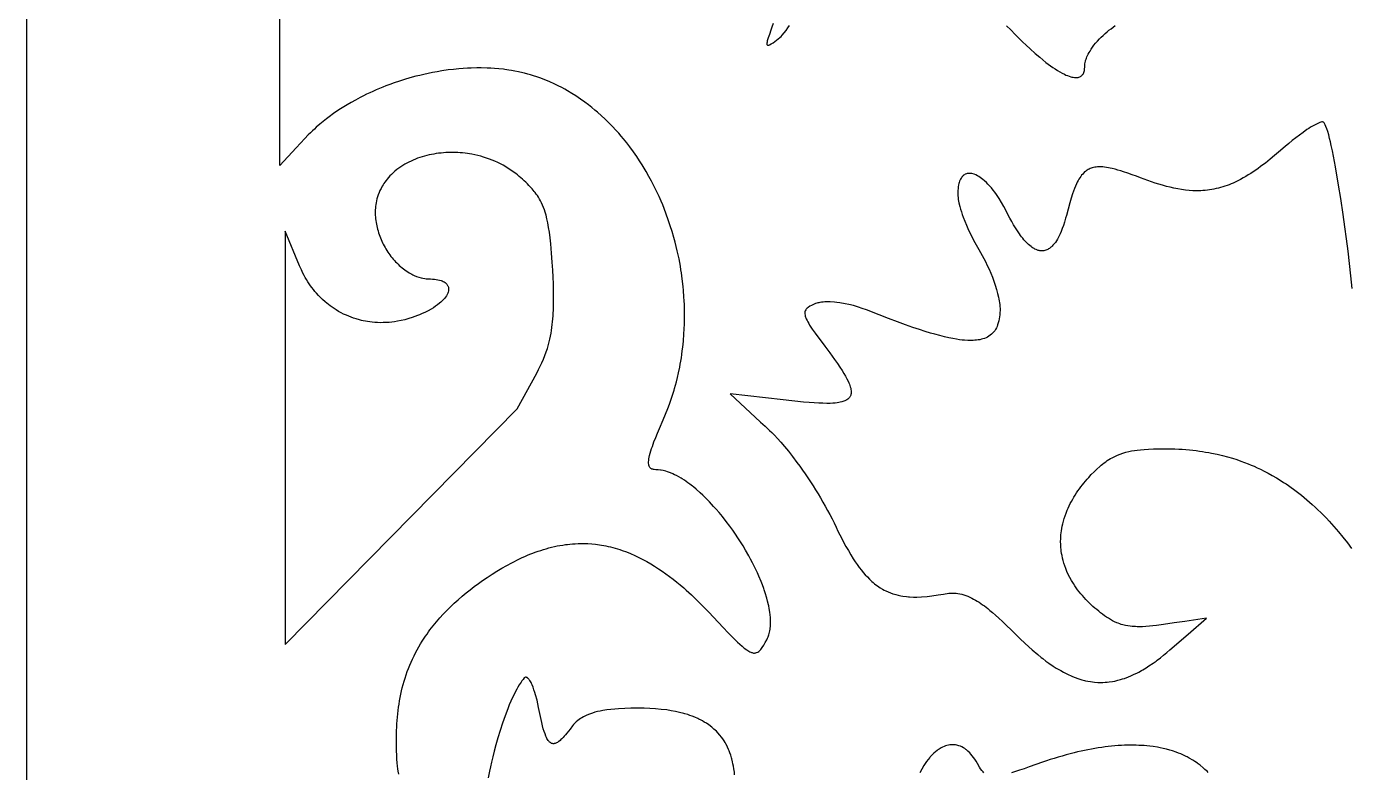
# Model space of a CAD drawing. Extents: x -500 to 500, y -1000 to 1000.
# Drawn here: x -500 to -238.2, y 553.2 to 700.5 of the extents above; entities that cross this region are included whole.
import ezdxf

# ---------------------------------------------------------------- set-up
doc = ezdxf.new("R2010")
doc.units = 0
doc.layers.add('APS_GEOMETR_', color=18, linetype='CONTINUOUS')

msp = doc.modelspace()

# ---------------------------------------------------------------- linework, layer by layer
at = {"layer": 'APS_GEOMETR_'}
for points in [[(-500, -1000), (500, -1000), (500, 1000), (-500, 1000)], [(-448.88, 660.05), (-448.88, 578.43), (-403.06, 624.98), (-399.16, 632.05), (-398.81, 632.72), (-398.47, 633.4), (-398.15, 634.09), (-397.84, 634.79), (-397.56, 635.5), (-397.3, 636.21), (-397.06, 636.93), (-396.85, 637.66), (-396.71, 638.22), (-396.58, 638.77), (-396.46, 639.34), (-396.35, 639.9), (-396.26, 640.47), (-396.18, 641.03), (-396.11, 641.61), (-396.05, 642.18), (-395.99, 642.75), (-395.95, 643.33), (-395.91, 643.9), (-395.89, 644.48), (-395.85, 645.63), (-395.84, 646.77), (-395.85, 647.59), (-395.86, 648.56), (-395.89, 649.69), (-395.94, 650.96), (-396.01, 652.39), (-396.11, 653.96), (-396.24, 655.69), (-396.4, 657.56), (-396.52, 658.75), (-396.66, 659.84), (-396.82, 660.82), (-396.98, 661.71), (-397.15, 662.51), (-397.32, 663.2), (-397.49, 663.79), (-397.65, 664.28), (-397.83, 664.76), (-398.02, 665.21), (-398.22, 665.63), (-398.42, 666.03), (-398.62, 666.4), (-398.83, 666.75), (-399.05, 667.08), (-399.26, 667.38), (-399.46, 667.67), (-399.67, 667.93), (-400.06, 668.4), (-400.41, 668.78), (-400.71, 669.1), (-401.02, 669.41), (-401.34, 669.72), (-401.66, 670.02), (-401.98, 670.32), (-402.32, 670.61), (-402.65, 670.89), (-402.99, 671.17), (-403.34, 671.44), (-403.81, 671.8), (-404.3, 672.14), (-404.8, 672.46), (-405.31, 672.77), (-405.83, 673.07), (-406.35, 673.35), (-406.89, 673.61), (-407.44, 673.86), (-407.99, 674.09), (-408.54, 674.31), (-409.11, 674.51), (-409.68, 674.69), (-410.25, 674.86), (-410.82, 675.01), (-411.4, 675.15), (-411.98, 675.26), (-412.44, 675.34), (-412.89, 675.41), (-413.35, 675.47), (-413.82, 675.52), (-414.29, 675.56), (-414.76, 675.59), (-415.23, 675.61), (-415.71, 675.62), (-416.18, 675.61), (-416.66, 675.6), (-417.13, 675.58), (-417.61, 675.54), (-418.09, 675.5), (-418.56, 675.44), (-419.03, 675.38), (-419.51, 675.3), (-419.97, 675.21), (-420.44, 675.11), (-420.9, 675), (-421.36, 674.88), (-421.82, 674.75), (-422.27, 674.6), (-422.71, 674.45), (-423.15, 674.28), (-423.58, 674.1), (-424.01, 673.91), (-424.43, 673.71), (-424.84, 673.49), (-425.24, 673.27), (-425.63, 673.03), (-426.02, 672.78), (-426.4, 672.52), (-426.81, 672.21), (-427.19, 671.9), (-427.55, 671.58), (-427.88, 671.27), (-428.18, 670.96), (-428.46, 670.66), (-428.72, 670.36), (-428.95, 670.06), (-429.17, 669.77), (-429.36, 669.5), (-429.53, 669.23), (-429.69, 668.98), (-429.95, 668.51), (-430.15, 668.11), (-430.34, 667.68), (-430.5, 667.25), (-430.64, 666.83), (-430.76, 666.43), (-430.85, 666.04), (-430.93, 665.66), (-430.99, 665.3), (-431.04, 664.95), (-431.07, 664.62), (-431.08, 664.3), (-431.09, 663.73), (-431.08, 663.23), (-431.05, 662.82), (-431.02, 662.48), (-430.98, 662.14), (-430.93, 661.79), (-430.87, 661.45), (-430.8, 661.11), (-430.72, 660.77), (-430.63, 660.43), (-430.54, 660.1), (-430.44, 659.76), (-430.33, 659.43), (-430.21, 659.09), (-430.08, 658.77), (-429.94, 658.44), (-429.8, 658.11), (-429.65, 657.79), (-429.49, 657.48), (-429.33, 657.16), (-429.15, 656.85), (-428.97, 656.55), (-428.79, 656.25), (-428.59, 655.95), (-428.4, 655.66), (-428.19, 655.37), (-427.98, 655.09), (-427.76, 654.82), (-427.54, 654.55), (-427.31, 654.28), (-427.07, 654.03), (-426.83, 653.78), (-426.58, 653.54), (-426.33, 653.3), (-426.08, 653.07), (-425.79, 652.83), (-425.51, 652.61), (-425.22, 652.4), (-424.95, 652.21), (-424.68, 652.03), (-424.41, 651.86), (-424.14, 651.71), (-423.88, 651.57), (-423.63, 651.45), (-423.38, 651.33), (-422.91, 651.14), (-422.46, 650.98), (-422.04, 650.86), (-421.66, 650.77), (-421.31, 650.71), (-421, 650.67), (-420.74, 650.64), (-420.34, 650.63), (-420.15, 650.63), (-419.78, 650.62), (-419.41, 650.6), (-419.07, 650.55), (-418.73, 650.48), (-418.39, 650.41), (-418.06, 650.32), (-417.85, 650.23), (-417.65, 650.14), (-417.45, 650.03), (-417.26, 649.91), (-417.15, 649.81), (-417.05, 649.71), (-416.95, 649.61), (-416.86, 649.5), (-416.78, 649.36), (-416.73, 649.26), (-416.68, 649.15), (-416.64, 649.03), (-416.61, 648.89), (-416.59, 648.73), (-416.58, 648.56), (-416.59, 648.43), (-416.62, 648.26), (-416.67, 648.05), (-416.75, 647.8), (-416.88, 647.55), (-417.03, 647.3), (-417.19, 647.06), (-417.35, 646.82), (-417.59, 646.56), (-417.84, 646.3), (-418.1, 646.06), (-418.36, 645.82), (-418.76, 645.52), (-419.18, 645.23), (-419.59, 644.96), (-420.02, 644.69), (-420.65, 644.35), (-421.28, 644.02), (-421.48, 643.92), (-421.97, 643.71), (-422.32, 643.56), (-422.75, 643.39), (-423.25, 643.2), (-423.82, 642.99), (-424.47, 642.79), (-424.87, 642.67), (-425.25, 642.57), (-425.99, 642.4), (-426.66, 642.27), (-427.28, 642.18), (-427.83, 642.11), (-428.32, 642.06), (-429.1, 642.01), (-429.53, 642), (-430.1, 641.99), (-430.65, 642.01), (-431.17, 642.04), (-431.67, 642.08), (-432.15, 642.14), (-432.61, 642.21), (-433.04, 642.28), (-433.45, 642.36), (-433.83, 642.45), (-434.19, 642.54), (-434.85, 642.73), (-435.4, 642.91), (-435.87, 643.08), (-436.32, 643.26), (-436.78, 643.45), (-437.33, 643.7), (-437.84, 643.96), (-438.33, 644.23), (-438.79, 644.5), (-439.22, 644.77), (-439.63, 645.04), (-440, 645.31), (-440.35, 645.58), (-440.68, 645.84), (-440.98, 646.1), (-441.52, 646.58), (-441.96, 647.02), (-442.32, 647.39), (-442.69, 647.8), (-443, 648.16), (-443.3, 648.53), (-443.59, 648.91), (-443.88, 649.3), (-444.15, 649.69), (-444.41, 650.09), (-444.67, 650.5), (-444.91, 650.91), (-445.12, 651.28), (-445.38, 651.79), (-445.69, 652.43), (-446.04, 653.22)]]:
    msp.add_lwpolyline(points, close=True, dxfattribs=at)
for points in [[(-426.44, 552.87), (-426.54, 553.44), (-426.61, 553.89), (-426.68, 554.44), (-426.74, 555.06), (-426.79, 555.78), (-426.84, 556.58), (-426.87, 557.47), (-426.9, 558.44), (-426.91, 559.49), (-426.9, 560.15), (-426.89, 560.81), (-426.87, 561.46), (-426.85, 562.12), (-426.81, 562.78), (-426.77, 563.43), (-426.71, 564.09), (-426.65, 564.74), (-426.57, 565.39), (-426.49, 566.05), (-426.39, 566.69), (-426.29, 567.34), (-426.17, 567.99), (-426.04, 568.63), (-425.9, 569.27), (-425.74, 569.91), (-425.57, 570.55), (-425.38, 571.19), (-425.18, 571.83), (-424.97, 572.47), (-424.75, 573.1), (-424.51, 573.73), (-424.26, 574.35), (-423.99, 574.97), (-423.71, 575.58), (-423.42, 576.19), (-423.12, 576.79), (-422.81, 577.38), (-422.48, 577.97), (-422.14, 578.55), (-421.8, 579.12), (-421.43, 579.68), (-421.15, 580.1), (-420.86, 580.52), (-420.57, 580.93), (-420.27, 581.34), (-419.65, 582.15), (-419, 582.93), (-418.33, 583.7), (-417.64, 584.45), (-416.93, 585.19), (-416.21, 585.91), (-415.46, 586.61), (-414.7, 587.3), (-413.93, 587.97), (-413.14, 588.62), (-412.34, 589.25), (-411.53, 589.87), (-410.71, 590.48), (-409.88, 591.07), (-408.95, 591.7), (-408.01, 592.32), (-407.06, 592.92), (-406.09, 593.5), (-405.1, 594.07), (-404.1, 594.6), (-403.6, 594.86), (-403.09, 595.12), (-402.58, 595.36), (-402.07, 595.6), (-401.55, 595.83), (-401.03, 596.06), (-400.51, 596.27), (-399.98, 596.48), (-399.46, 596.67), (-398.92, 596.86), (-398.39, 597.04), (-397.86, 597.21), (-397.32, 597.37), (-396.78, 597.52), (-396.24, 597.65), (-395.69, 597.78), (-395.14, 597.9), (-394.6, 598), (-394.05, 598.09), (-393.49, 598.17), (-393.09, 598.22), (-392.64, 598.27), (-392.14, 598.32), (-391.6, 598.36), (-391.02, 598.38), (-390.41, 598.4), (-389.75, 598.39), (-389.05, 598.37), (-388.32, 598.32), (-387.56, 598.24), (-386.76, 598.13), (-386.35, 598.07), (-385.93, 597.99), (-385.5, 597.91), (-385.06, 597.81), (-384.62, 597.71), (-384.17, 597.6), (-383.71, 597.47), (-383.24, 597.33), (-382.77, 597.19), (-382.29, 597.03), (-381.46, 596.72), (-380.63, 596.39), (-379.81, 596.03), (-379.01, 595.65), (-378.21, 595.25), (-377.42, 594.82), (-376.65, 594.38), (-375.88, 593.91), (-375.12, 593.42), (-374.38, 592.92), (-373.64, 592.4), (-372.92, 591.87), (-372.21, 591.33), (-371.51, 590.77), (-370.82, 590.2), (-370.14, 589.62), (-369.62, 589.17), (-369.11, 588.71), (-368.61, 588.24), (-368.11, 587.77), (-367.12, 586.81), (-366.15, 585.83), (-365.2, 584.84), (-364.25, 583.84), (-362.37, 581.83), (-361.36, 580.78), (-360.34, 579.74), (-359.48, 578.92), (-358.61, 578.12), (-358.16, 577.75), (-357.69, 577.4), (-357.49, 577.27), (-357.29, 577.15), (-357.08, 577.03), (-356.86, 576.93), (-356.73, 576.88), (-356.6, 576.84), (-356.46, 576.8), (-356.33, 576.77), (-356.17, 576.77), (-356.02, 576.78), (-355.87, 576.8), (-355.72, 576.84), (-355.51, 576.94), (-355.3, 577.06), (-355.1, 577.25), (-354.91, 577.45), (-354.6, 577.88), (-354.31, 578.32), (-354.01, 578.85), (-353.71, 579.38), (-353.57, 579.68), (-353.44, 579.99), (-353.32, 580.33), (-353.23, 580.64), (-353.12, 581.13), (-353.06, 581.45), (-353.05, 581.58), (-353.01, 582.07), (-352.98, 582.5), (-352.97, 583.18), (-352.98, 583.61), (-353, 583.79), (-353.05, 584.34), (-353.11, 584.83), (-353.23, 585.59), (-353.32, 586.07), (-353.37, 586.27), (-353.55, 587), (-353.72, 587.63), (-354.01, 588.62), (-354.21, 589.24), (-354.3, 589.5), (-354.59, 590.26), (-354.85, 590.92), (-355.27, 591.95), (-355.56, 592.6), (-355.68, 592.87), (-356.12, 593.77), (-356.54, 594.59), (-356.93, 595.33), (-357.29, 595.99), (-357.92, 597.1), (-358.41, 597.92), (-359.03, 598.91), (-359.43, 599.53), (-359.9, 600.23), (-360.43, 601), (-361.04, 601.83), (-361.72, 602.74), (-362.48, 603.71), (-363.13, 604.49), (-363.71, 605.16), (-364.22, 605.73), (-365.04, 606.62), (-365.58, 607.17), (-365.8, 607.4), (-366.37, 607.93), (-366.87, 608.4), (-367.67, 609.11), (-368.19, 609.55), (-368.42, 609.72), (-368.9, 610.09), (-369.32, 610.4), (-370.01, 610.88), (-370.45, 611.16), (-370.64, 611.28), (-371.13, 611.56), (-371.57, 611.79), (-371.95, 611.98), (-372.27, 612.13), (-372.72, 612.33), (-372.92, 612.41), (-373.31, 612.54), (-373.66, 612.65), (-373.96, 612.74), (-374.22, 612.8), (-374.57, 612.87), (-374.72, 612.89), (-375.18, 612.94), (-375.64, 612.96), (-375.95, 612.98), (-376.1, 613), (-376.25, 613.04), (-376.41, 613.09), (-376.51, 613.14), (-376.61, 613.21), (-376.71, 613.29), (-376.81, 613.4), (-376.9, 613.52), (-376.97, 613.67), (-377.01, 613.83), (-377.05, 614.01), (-377.06, 614.24), (-377.07, 614.49), (-377.05, 614.77), (-377.01, 615.08), (-376.95, 615.41), (-376.87, 615.77), (-376.75, 616.23), (-376.62, 616.68), (-376.48, 617.13), (-376.33, 617.57), (-376.01, 618.46), (-375.66, 619.34), (-375.3, 620.21), (-374.93, 621.08), (-374.18, 622.82), (-373.72, 623.92), (-373.28, 625.02), (-372.95, 625.9), (-372.68, 626.67), (-372.28, 627.88), (-372.04, 628.66), (-371.95, 628.99), (-371.59, 630.32), (-371.37, 631.16), (-371.15, 632.12), (-370.93, 633.2), (-370.82, 633.79), (-370.71, 634.4), (-370.6, 635.04), (-370.5, 635.72), (-370.41, 636.42), (-370.32, 637.16), (-370.19, 638.34), (-370.08, 639.79), (-370.03, 640.7), (-369.99, 641.74), (-369.96, 642.9), (-369.96, 643.52), (-369.96, 644.18), (-369.98, 644.86), (-370, 645.58), (-370.03, 646.33), (-370.08, 647.1), (-370.18, 648.35), (-370.25, 649.16), (-370.36, 650.11), (-370.5, 651.22), (-370.58, 651.82), (-370.68, 652.46), (-370.79, 653.14), (-370.92, 653.85), (-371.06, 654.59), (-371.23, 655.37), (-371.41, 656.19), (-371.61, 657.04), (-371.83, 657.92), (-372.08, 658.83), (-372.42, 659.99), (-372.79, 661.15), (-373.18, 662.3), (-373.58, 663.44), (-374.01, 664.55), (-374.29, 665.24), (-374.62, 666.01), (-375, 666.88), (-375.44, 667.83), (-375.94, 668.86), (-376.51, 669.96), (-377, 670.86), (-377.57, 671.86), (-377.94, 672.48), (-378.37, 673.18), (-378.87, 673.96), (-379.43, 674.8), (-380.07, 675.72), (-380.78, 676.69), (-381.39, 677.48), (-382.05, 678.31), (-382.48, 678.82), (-382.97, 679.4), (-383.54, 680.03), (-384.18, 680.72), (-384.9, 681.45), (-385.7, 682.23), (-386.37, 682.85), (-387.17, 683.56), (-387.68, 683.99), (-388.26, 684.47), (-388.93, 684.99), (-389.68, 685.56), (-390.51, 686.15), (-390.96, 686.46), (-391.44, 686.77), (-392.21, 687.26), (-393.07, 687.77), (-393.61, 688.08), (-394.23, 688.42), (-394.93, 688.78), (-395.72, 689.16), (-396.59, 689.55), (-397.06, 689.75), (-397.55, 689.95), (-398.35, 690.26), (-399.13, 690.53), (-399.82, 690.76), (-400.42, 690.94), (-400.91, 691.08), (-401.61, 691.27), (-401.9, 691.34), (-402.76, 691.52), (-403.51, 691.67), (-404.16, 691.79), (-404.7, 691.88), (-405.45, 691.99), (-405.77, 692.03), (-406.68, 692.12), (-407.52, 692.19), (-408.28, 692.24), (-408.98, 692.27), (-410.15, 692.3), (-411.02, 692.3), (-412.16, 692.26), (-412.88, 692.23), (-413.7, 692.19), (-414.6, 692.12), (-415.61, 692.02), (-416.71, 691.89), (-417.9, 691.72), (-418.87, 691.55), (-419.79, 691.38), (-420.66, 691.2), (-421.5, 691.02), (-422.3, 690.83), (-423.06, 690.64), (-423.79, 690.45), (-424.47, 690.26), (-425.12, 690.07), (-426.31, 689.7), (-427.34, 689.35), (-428.23, 689.03), (-428.98, 688.75), (-429.62, 688.49), (-430.26, 688.22), (-430.9, 687.95), (-431.54, 687.67), (-432.17, 687.38), (-432.8, 687.09), (-433.42, 686.78), (-434.04, 686.47), (-434.98, 685.96), (-435.84, 685.48), (-436.62, 685.02), (-437.32, 684.6), (-437.93, 684.21), (-438.47, 683.86), (-439.31, 683.28), (-440.2, 682.64), (-440.74, 682.23), (-441.35, 681.75), (-442.02, 681.2), (-442.74, 680.57), (-443.12, 680.22), (-443.51, 679.86), (-443.91, 679.47), (-444.33, 679.06), (-444.98, 678.38), (-446.71, 676.52), (-449.92, 673.04), (-449.92, 753.49)], [(-352.48, 701.1), (-352.7, 700.37), (-352.9, 699.76), (-353.21, 698.9), (-353.42, 698.26), (-353.62, 697.62), (-353.66, 697.4), (-353.7, 697.17), (-353.68, 696.94), (-353.66, 696.89), (-353.63, 696.85), (-353.59, 696.81), (-353.54, 696.78), (-353.47, 696.77), (-353.33, 696.8), (-353.2, 696.84), (-352.84, 697.05), (-352.49, 697.27), (-351.82, 697.77), (-351.17, 698.29), (-350.91, 698.53), (-350.65, 698.79), (-350.27, 699.22), (-349.91, 699.68), (-349.55, 700.19), (-349.2, 700.7)], [(-306.32, 700.59), (-305.51, 699.8), (-304.64, 698.93), (-303.92, 698.2), (-303.18, 697.48), (-302.44, 696.76), (-301.69, 696.06), (-300.66, 695.15), (-299.79, 694.41), (-298.56, 693.4), (-298.11, 693.06), (-297.65, 692.73), (-297.2, 692.4), (-296.73, 692.09), (-296.28, 691.81), (-295.83, 691.54), (-295.37, 691.29), (-294.91, 691.04), (-294.6, 690.9), (-294.3, 690.78), (-293.99, 690.66), (-293.67, 690.56), (-293.43, 690.5), (-293.18, 690.45), (-292.93, 690.41), (-292.68, 690.39), (-292.51, 690.39), (-292.35, 690.4), (-292.19, 690.43), (-292.03, 690.46), (-291.89, 690.52), (-291.76, 690.58), (-291.63, 690.66), (-291.51, 690.74), (-291.41, 690.85), (-291.31, 690.97), (-291.22, 691.09), (-291.14, 691.22), (-291.07, 691.4), (-291.01, 691.59), (-290.96, 691.78), (-290.92, 691.97), (-290.88, 692.59), (-290.86, 692.85), (-290.84, 693.12), (-290.8, 693.38), (-290.75, 693.64), (-290.71, 693.78), (-290.62, 694.06), (-290.55, 694.25), (-290.46, 694.48), (-290.34, 694.73), (-290.21, 695.01), (-290.04, 695.32), (-289.85, 695.64), (-289.63, 695.99), (-289.37, 696.37), (-289.08, 696.76), (-288.75, 697.16), (-288.38, 697.58), (-287.97, 698.02), (-287.62, 698.38), (-287.25, 698.73), (-286.87, 699.07), (-286.49, 699.41), (-286.1, 699.73), (-285.7, 700.05), (-285.29, 700.36), (-284.88, 700.67)], [(-238.02, 648.76), (-238.29, 651.22), (-238.56, 653.67), (-238.86, 656.1), (-239.17, 658.53), (-239.5, 660.95), (-239.83, 663.38), (-240.31, 666.53), (-240.72, 669.15), (-241.34, 672.8), (-241.53, 673.85), (-241.74, 674.9), (-241.95, 675.95), (-242.17, 676.99), (-242.34, 677.68), (-242.51, 678.37), (-242.69, 679.06), (-242.88, 679.74), (-243.04, 680.24), (-243.22, 680.74), (-243.36, 681.04), (-243.51, 681.34), (-243.59, 681.45), (-243.67, 681.55), (-243.73, 681.59), (-243.8, 681.62), (-243.91, 681.63), (-244.03, 681.63), (-244.23, 681.58), (-244.43, 681.53), (-244.71, 681.41), (-244.98, 681.28), (-245.25, 681.15), (-245.52, 681.01), (-245.89, 680.79), (-246.26, 680.57), (-246.62, 680.34), (-246.98, 680.11), (-247.72, 679.58), (-248.45, 679.05), (-249.17, 678.5), (-249.89, 677.95), (-250.59, 677.37), (-251.28, 676.79), (-252.6, 675.65), (-253.37, 675), (-254.28, 674.25), (-255.2, 673.52), (-255.67, 673.16), (-256.14, 672.81), (-256.62, 672.47), (-257.1, 672.13), (-257.59, 671.8), (-258.08, 671.47), (-258.58, 671.16), (-259.08, 670.86), (-259.59, 670.57), (-260.1, 670.29), (-260.62, 670.02), (-261.15, 669.76), (-261.55, 669.57), (-261.96, 669.4), (-262.37, 669.24), (-262.78, 669.08), (-263.2, 668.93), (-263.63, 668.8), (-264.05, 668.67), (-264.48, 668.56), (-264.92, 668.46), (-265.35, 668.36), (-265.79, 668.28), (-266.23, 668.21), (-266.66, 668.15), (-267.1, 668.11), (-267.54, 668.07), (-267.98, 668.05), (-268.36, 668.04), (-268.74, 668.04), (-269.12, 668.04), (-269.5, 668.06), (-270.26, 668.11), (-271.01, 668.18), (-271.77, 668.28), (-272.52, 668.41), (-273.27, 668.56), (-274.02, 668.73), (-274.76, 668.91), (-275.5, 669.12), (-276.24, 669.34), (-276.97, 669.57), (-277.7, 669.81), (-278.43, 670.06), (-279.86, 670.59), (-280.69, 670.9), (-281.53, 671.21), (-282.37, 671.5), (-283.21, 671.79), (-283.78, 671.96), (-284.34, 672.13), (-284.91, 672.29), (-285.48, 672.44), (-285.85, 672.52), (-286.22, 672.59), (-286.59, 672.65), (-286.96, 672.71), (-287.32, 672.74), (-287.68, 672.76), (-288.04, 672.76), (-288.4, 672.76), (-288.66, 672.73), (-288.92, 672.69), (-289.18, 672.64), (-289.44, 672.58), (-289.64, 672.51), (-289.83, 672.42), (-290.03, 672.34), (-290.22, 672.24), (-290.41, 672.13), (-290.58, 672.01), (-290.76, 671.88), (-290.92, 671.75), (-291.1, 671.58), (-291.3, 671.35), (-291.5, 671.11), (-291.68, 670.87), (-291.86, 670.62), (-292.04, 670.34), (-292.2, 670.04), (-292.36, 669.74), (-292.51, 669.44), (-292.72, 668.95), (-292.92, 668.46), (-293.11, 667.96), (-293.29, 667.46), (-293.58, 666.55), (-293.85, 665.63), (-294.51, 663.19), (-294.67, 662.6), (-294.89, 661.86), (-295.11, 661.18), (-295.33, 660.58), (-295.54, 660.03), (-295.75, 659.55), (-295.94, 659.13), (-296.12, 658.78), (-296.29, 658.49), (-296.48, 658.17), (-296.7, 657.86), (-296.93, 657.56), (-297.18, 657.27), (-297.31, 657.13), (-297.45, 657), (-297.59, 656.88), (-297.73, 656.76), (-297.88, 656.66), (-298.04, 656.56), (-298.2, 656.47), (-298.37, 656.39), (-298.58, 656.31), (-298.79, 656.25), (-298.99, 656.21), (-299.19, 656.19), (-299.38, 656.18), (-299.56, 656.19), (-299.74, 656.21), (-299.91, 656.24), (-300.07, 656.28), (-300.22, 656.33), (-300.5, 656.43), (-300.73, 656.53), (-300.91, 656.63), (-301.08, 656.73), (-301.29, 656.86), (-301.51, 657.03), (-301.76, 657.23), (-302.03, 657.46), (-302.31, 657.73), (-302.61, 658.03), (-302.92, 658.38), (-303.15, 658.66), (-303.38, 658.94), (-303.59, 659.22), (-303.8, 659.51), (-304.21, 660.11), (-304.6, 660.72), (-304.96, 661.34), (-305.32, 661.97), (-305.66, 662.61), (-305.99, 663.25), (-306.42, 664.1), (-306.86, 664.92), (-307.32, 665.73), (-307.8, 666.52), (-308.31, 667.29), (-308.64, 667.74), (-308.98, 668.18), (-309.33, 668.61), (-309.69, 669.03), (-310.01, 669.36), (-310.33, 669.68), (-310.67, 669.99), (-311.01, 670.29), (-311.27, 670.49), (-311.54, 670.68), (-311.81, 670.85), (-312.09, 671.02), (-312.44, 671.18), (-312.74, 671.3), (-313.17, 671.43), (-313.44, 671.47), (-313.67, 671.48), (-313.98, 671.46), (-314.13, 671.43), (-314.26, 671.4), (-314.49, 671.31), (-314.67, 671.21), (-314.82, 671.11), (-314.94, 671.02), (-315.02, 670.94), (-315.09, 670.85), (-315.21, 670.69), (-315.33, 670.52), (-315.43, 670.35), (-315.53, 670.17), (-315.62, 669.93), (-315.7, 669.7), (-315.77, 669.46), (-315.83, 669.21), (-315.89, 668.85), (-315.93, 668.48), (-315.97, 668.11), (-315.99, 667.74), (-315.98, 667.39), (-315.96, 667.04), (-315.93, 666.7), (-315.89, 666.35), (-315.75, 665.65), (-315.58, 664.96), (-315.42, 664.42), (-315.25, 663.88), (-315.08, 663.35), (-314.89, 662.81), (-314.57, 662.01), (-314.27, 661.27), (-313.98, 660.61), (-313.71, 660.01), (-313.23, 659.01), (-312.86, 658.28), (-312.34, 657.35), (-311.81, 656.43), (-311.47, 655.85), (-311.14, 655.27), (-310.82, 654.67), (-310.52, 654.08), (-310.15, 653.31), (-309.8, 652.54), (-309.46, 651.76), (-309.14, 650.98), (-308.85, 650.18), (-308.57, 649.38), (-308.32, 648.57), (-308.1, 647.75), (-307.92, 647.03), (-307.84, 646.66), (-307.78, 646.3), (-307.72, 645.93), (-307.67, 645.56), (-307.64, 645.19), (-307.63, 644.81), (-307.63, 644.4), (-307.65, 643.99), (-307.68, 643.57), (-307.73, 643.16), (-307.79, 642.75), (-307.87, 642.34), (-307.98, 641.94), (-308.1, 641.55), (-308.21, 641.25), (-308.35, 640.96), (-308.51, 640.68), (-308.68, 640.41), (-308.88, 640.16), (-309.09, 639.92), (-309.32, 639.7), (-309.56, 639.5), (-309.83, 639.32), (-310.1, 639.16), (-310.39, 639.02), (-310.69, 638.9), (-311, 638.79), (-311.32, 638.71), (-311.64, 638.63), (-311.97, 638.58), (-312.3, 638.54), (-312.63, 638.51), (-312.97, 638.49), (-313.3, 638.48), (-313.64, 638.48), (-313.97, 638.49), (-314.62, 638.53), (-315.08, 638.57), (-315.62, 638.64), (-316.24, 638.74), (-316.94, 638.86), (-317.73, 639.02), (-318.59, 639.21), (-319.53, 639.44), (-320.54, 639.71), (-321.39, 639.95), (-322.39, 640.26), (-323.55, 640.63), (-324.85, 641.06), (-326.3, 641.57), (-327.9, 642.15), (-329.65, 642.8), (-331.54, 643.54), (-334, 644.51), (-334.86, 644.82), (-335.59, 645.07), (-336.61, 645.37), (-337.5, 645.58), (-338.24, 645.73), (-339.28, 645.91), (-339.86, 645.98), (-340.37, 646.03), (-341.17, 646.08), (-341.67, 646.1), (-341.88, 646.1), (-342.22, 646.09), (-342.55, 646.06), (-342.88, 646.03), (-343.21, 645.99), (-343.43, 645.94), (-343.65, 645.89), (-343.86, 645.82), (-344.08, 645.76), (-344.47, 645.59), (-344.86, 645.42), (-345.22, 645.23), (-345.57, 645.01), (-345.76, 644.86), (-345.92, 644.68), (-346.03, 644.52), (-346.11, 644.34), (-346.17, 644.15), (-346.2, 643.95), (-346.19, 643.71), (-346.16, 643.47), (-346.11, 643.29), (-346.06, 643.11), (-346, 642.94), (-345.93, 642.77), (-345.77, 642.45), (-345.6, 642.14), (-345.43, 641.83), (-345.25, 641.52), (-344.72, 640.71), (-344.16, 639.92), (-342.27, 637.38), (-341.29, 636.06), (-340.31, 634.73), (-339.77, 633.96), (-339.28, 633.24), (-338.85, 632.58), (-338.47, 631.97), (-338.15, 631.42), (-337.88, 630.92), (-337.67, 630.48), (-337.5, 630.11), (-337.4, 629.86), (-337.3, 629.6), (-337.22, 629.34), (-337.14, 629.07), (-337.09, 628.8), (-337.06, 628.53), (-337.05, 628.26), (-337.06, 628.13), (-337.07, 627.99), (-337.1, 627.84), (-337.14, 627.7), (-337.19, 627.57), (-337.24, 627.45), (-337.31, 627.34), (-337.38, 627.23), (-337.46, 627.14), (-337.54, 627.05), (-337.71, 626.9), (-337.87, 626.78), (-338.14, 626.62), (-338.29, 626.56), (-338.47, 626.49), (-338.67, 626.42), (-338.91, 626.35), (-339.19, 626.29), (-339.49, 626.23), (-339.82, 626.18), (-340.19, 626.13), (-340.66, 626.1), (-341.22, 626.07), (-341.88, 626.07), (-342.62, 626.08), (-343.45, 626.11), (-344.37, 626.15), (-345.37, 626.22), (-346.46, 626.32), (-350.45, 626.75), (-360.98, 627.94), (-354.93, 622.37), (-354.04, 621.55), (-353.16, 620.73), (-352.71, 620.29), (-352.19, 619.76), (-351.6, 619.12), (-350.95, 618.39), (-350.23, 617.56), (-349.46, 616.62), (-348.64, 615.57), (-347.77, 614.42), (-347.21, 613.66), (-346.67, 612.9), (-346.13, 612.13), (-345.6, 611.36), (-345.08, 610.58), (-344.57, 609.79), (-344.07, 608.99), (-343.58, 608.2), (-343.09, 607.39), (-342.62, 606.58), (-342.16, 605.76), (-341.71, 604.94), (-341.26, 604.12), (-340.83, 603.28), (-340.41, 602.45), (-340, 601.6), (-339.65, 600.86), (-339.28, 600.13), (-338.91, 599.39), (-338.54, 598.66), (-338.07, 597.83), (-337.6, 597), (-337.12, 596.18), (-336.62, 595.36), (-336.24, 594.8), (-335.85, 594.23), (-335.45, 593.68), (-335.03, 593.14), (-334.65, 592.68), (-334.25, 592.22), (-333.84, 591.78), (-333.43, 591.35), (-333.18, 591.12), (-332.93, 590.89), (-332.67, 590.68), (-332.41, 590.46), (-332.15, 590.25), (-331.87, 590.05), (-331.6, 589.86), (-331.32, 589.67), (-330.83, 589.38), (-330.52, 589.21), (-330.17, 589.02), (-329.76, 588.84), (-329.3, 588.65), (-328.79, 588.47), (-328.51, 588.38), (-328.23, 588.3), (-327.75, 588.18), (-327.26, 588.08), (-326.82, 588.01), (-326.14, 587.91), (-325.7, 587.86), (-325.52, 587.85), (-324.72, 587.82), (-324.05, 587.82), (-323.12, 587.85), (-322.04, 587.95), (-321.13, 588.05), (-319.88, 588.23), (-318.81, 588.42), (-318.45, 588.48), (-318.1, 588.53), (-317.74, 588.56), (-317.38, 588.58), (-317.02, 588.59), (-316.66, 588.58), (-316.31, 588.56), (-315.95, 588.52), (-315.55, 588.45), (-315.15, 588.36), (-314.75, 588.25), (-314.36, 588.12), (-313.97, 587.97), (-313.59, 587.81), (-313.21, 587.63), (-312.84, 587.43), (-312.48, 587.23), (-312.12, 587.01), (-311.76, 586.78), (-311.41, 586.55), (-311.07, 586.3), (-310.73, 586.06), (-310.07, 585.55), (-309.63, 585.19), (-309.11, 584.75), (-308.52, 584.24), (-307.86, 583.64), (-307.13, 582.96), (-306.33, 582.21), (-305.46, 581.37), (-304.52, 580.45), (-303.64, 579.59), (-302.75, 578.73), (-301.97, 578.02), (-301.28, 577.41), (-300.18, 576.47), (-299.48, 575.9), (-299.17, 575.66), (-298.55, 575.19), (-297.99, 574.79), (-297.1, 574.18), (-296.53, 573.81), (-296.29, 573.66), (-295.64, 573.29), (-295.07, 572.98), (-294.58, 572.73), (-294.17, 572.52), (-293.59, 572.25), (-293.34, 572.14), (-292.77, 571.93), (-292.27, 571.75), (-291.84, 571.6), (-291.48, 571.49), (-290.97, 571.35), (-290.75, 571.3), (-290.25, 571.2), (-289.78, 571.12), (-289.36, 571.06), (-288.97, 571.02), (-288.32, 570.97), (-287.83, 570.95), (-287.32, 570.96), (-286.85, 570.98), (-286.43, 571.02), (-286.04, 571.06), (-285.4, 571.15), (-284.92, 571.24), (-284.34, 571.38), (-283.83, 571.52), (-283.4, 571.64), (-283.04, 571.76), (-282.55, 571.93), (-282.35, 572.02), (-281.68, 572.31), (-281.1, 572.57), (-280.61, 572.81), (-280.21, 573.01), (-279.65, 573.31), (-279.42, 573.45), (-278.77, 573.85), (-278.21, 574.21), (-277.34, 574.79), (-276.8, 575.18), (-276.57, 575.34), (-275.94, 575.84), (-275.31, 576.34), (-274.68, 576.85), (-274.06, 577.37), (-270.44, 580.49), (-266.82, 583.63), (-271.08, 583.01), (-273.22, 582.7), (-275.35, 582.39), (-276.73, 582.21), (-277.42, 582.12), (-278.11, 582.06), (-278.81, 582), (-279.5, 581.97), (-280.19, 581.96), (-280.54, 581.97), (-280.89, 581.98), (-281.17, 581.99), (-281.52, 582.01), (-281.91, 582.05), (-282.36, 582.12), (-282.85, 582.21), (-283.11, 582.27), (-283.38, 582.34), (-283.67, 582.42), (-283.96, 582.52), (-284.26, 582.63), (-284.57, 582.75), (-285, 582.94), (-285.41, 583.15), (-285.82, 583.38), (-286.22, 583.62), (-286.62, 583.87), (-287, 584.14), (-287.38, 584.42), (-287.75, 584.7), (-288.13, 585.01), (-288.52, 585.33), (-288.89, 585.65), (-289.27, 585.98), (-289.63, 586.31), (-289.99, 586.65), (-290.35, 587), (-290.69, 587.36), (-291.03, 587.72), (-291.36, 588.1), (-291.68, 588.47), (-292, 588.86), (-292.3, 589.25), (-292.59, 589.65), (-292.87, 590.06), (-293.14, 590.47), (-293.52, 591.09), (-293.85, 591.7), (-294.15, 592.29), (-294.41, 592.88), (-294.64, 593.44), (-294.84, 593.99), (-295.02, 594.53), (-295.16, 595.04), (-295.28, 595.53), (-295.38, 596), (-295.46, 596.44), (-295.52, 596.86), (-295.57, 597.24), (-295.61, 597.6), (-295.64, 598.23), (-295.65, 598.75), (-295.64, 599.38), (-295.62, 599.73), (-295.59, 600.1), (-295.55, 600.5), (-295.49, 600.92), (-295.42, 601.36), (-295.33, 601.82), (-295.22, 602.3), (-295.1, 602.79), (-294.95, 603.31), (-294.77, 603.84), (-294.57, 604.39), (-294.35, 604.96), (-294.16, 605.4), (-293.95, 605.84), (-293.74, 606.28), (-293.51, 606.71), (-293.27, 607.13), (-293.03, 607.55), (-292.77, 607.96), (-292.5, 608.37), (-292.23, 608.77), (-291.94, 609.17), (-291.65, 609.56), (-291.36, 609.95), (-291.05, 610.33), (-290.74, 610.7), (-290.42, 611.07), (-290.1, 611.43), (-289.59, 611.99), (-289.06, 612.54), (-288.51, 613.07), (-287.94, 613.58), (-287.65, 613.83), (-287.36, 614.07), (-287.06, 614.3), (-286.75, 614.53), (-286.44, 614.75), (-286.13, 614.95), (-285.8, 615.15), (-285.47, 615.34), (-285.22, 615.47), (-284.96, 615.6), (-284.43, 615.84), (-283.89, 616.05), (-283.34, 616.23), (-282.78, 616.4), (-282.21, 616.54), (-281.64, 616.66), (-281.07, 616.76), (-280.53, 616.84), (-279.88, 616.91), (-279.13, 616.98), (-278.27, 617.03), (-277.31, 617.07), (-276.25, 617.1), (-275.09, 617.11), (-273.82, 617.09), (-273.07, 617.07), (-272.33, 617.04), (-271.61, 617), (-270.91, 616.94), (-270.22, 616.88), (-269.54, 616.81), (-268.89, 616.74), (-268.24, 616.65), (-267.61, 616.56), (-267, 616.46), (-266.4, 616.36), (-265.82, 616.25), (-264.7, 616.01), (-263.65, 615.76), (-262.65, 615.5), (-261.72, 615.22), (-260.85, 614.95), (-260.04, 614.67), (-259.29, 614.4), (-258.61, 614.13), (-257.99, 613.88), (-257.43, 613.64), (-256.82, 613.36), (-256.15, 613.05), (-255.43, 612.69), (-254.66, 612.29), (-253.83, 611.83), (-252.97, 611.33), (-252.06, 610.77), (-251.59, 610.46), (-251.11, 610.15), (-250.63, 609.82), (-250.13, 609.47), (-249.63, 609.1), (-249.12, 608.73), (-248.6, 608.33), (-248.08, 607.92), (-247.55, 607.49), (-247.02, 607.04), (-246.48, 606.57), (-245.93, 606.09), (-245.38, 605.58), (-244.83, 605.06), (-244.27, 604.52), (-243.71, 603.96), (-243.15, 603.38), (-242.59, 602.78), (-242.12, 602.26), (-241.66, 601.75), (-241.2, 601.22), (-240.75, 600.7), (-239.87, 599.63), (-239, 598.54), (-238.16, 597.43)], [(-360.07, 552.7), (-360.12, 553.23), (-360.21, 553.87), (-360.31, 554.43), (-360.4, 554.91), (-360.48, 555.31), (-360.61, 555.86), (-360.68, 556.09), (-360.84, 556.61), (-361, 557.06), (-361.15, 557.44), (-361.27, 557.75), (-361.47, 558.19), (-361.56, 558.36), (-361.81, 558.83), (-361.97, 559.12), (-362.17, 559.44), (-362.4, 559.8), (-362.68, 560.17), (-363, 560.57), (-363.36, 560.99), (-363.68, 561.32), (-364.16, 561.76), (-364.58, 562.12), (-365.19, 562.59), (-365.65, 562.89), (-366.06, 563.14), (-366.41, 563.35), (-366.71, 563.52), (-367.14, 563.73), (-367.32, 563.82), (-367.93, 564.08), (-368.47, 564.29), (-368.94, 564.46), (-369.33, 564.6), (-369.88, 564.77), (-370.11, 564.84), (-370.94, 565.04), (-371.77, 565.23), (-372.61, 565.38), (-373.45, 565.52), (-374.57, 565.64), (-375.69, 565.74), (-376.81, 565.82), (-377.94, 565.86), (-379.25, 565.87), (-380.57, 565.87), (-381.78, 565.82), (-382.99, 565.76), (-383.77, 565.7), (-384.56, 565.61), (-385.34, 565.52), (-386.12, 565.41), (-386.64, 565.31), (-387.16, 565.19), (-387.67, 565.06), (-388.18, 564.92), (-388.78, 564.7), (-389.28, 564.5), (-389.95, 564.19), (-390.27, 564), (-390.56, 563.82), (-390.82, 563.64), (-391.04, 563.47), (-391.4, 563.16), (-391.66, 562.91), (-391.89, 562.65), (-392.12, 562.38), (-392.6, 561.74), (-393.22, 560.96), (-393.49, 560.63), (-393.75, 560.33), (-393.98, 560.07), (-394.2, 559.85), (-394.39, 559.66), (-394.55, 559.51), (-394.81, 559.3), (-394.95, 559.2), (-395.09, 559.11), (-395.24, 559.02), (-395.39, 558.96), (-395.55, 558.9), (-395.71, 558.87), (-395.83, 558.85), (-395.94, 558.86), (-396.05, 558.87), (-396.15, 558.89), (-396.24, 558.93), (-396.33, 558.97), (-396.49, 559.07), (-396.63, 559.18), (-396.74, 559.29), (-396.9, 559.49), (-397.04, 559.69), (-397.16, 559.9), (-397.27, 560.11), (-397.37, 560.33), (-397.54, 560.78), (-397.7, 561.24), (-397.88, 561.83), (-398.05, 562.42), (-398.2, 563.02), (-398.33, 563.62), (-398.58, 564.82), (-398.82, 566.03), (-399.12, 567.43), (-399.39, 568.49), (-399.55, 569), (-399.72, 569.51), (-399.91, 570.01), (-400.1, 570.51), (-400.2, 570.72), (-400.31, 570.93), (-400.42, 571.13), (-400.54, 571.33), (-400.64, 571.46), (-400.74, 571.59), (-400.85, 571.71), (-400.97, 571.83), (-401.03, 571.88), (-401.1, 571.92), (-401.17, 571.95), (-401.25, 571.97), (-401.34, 571.98), (-401.42, 571.97), (-401.53, 571.93), (-401.61, 571.88), (-401.64, 571.86), (-401.89, 571.56), (-402.09, 571.3), (-402.28, 571.03), (-402.47, 570.76), (-402.64, 570.49), (-402.89, 570.05), (-403.14, 569.62), (-403.37, 569.18), (-403.6, 568.74), (-403.95, 568), (-404.28, 567.27), (-404.6, 566.52), (-404.91, 565.77), (-405.43, 564.35), (-405.93, 562.92), (-406.41, 561.48), (-406.86, 560.03), (-407.24, 558.67), (-407.58, 557.42), (-407.87, 556.27), (-408.12, 555.23), (-408.34, 554.29), (-408.52, 553.47), (-408.79, 552.15)], [(-310.86, 553.14), (-310.99, 553.28), (-311.12, 553.43), (-311.24, 553.59), (-311.47, 553.91), (-311.69, 554.25), (-312.09, 554.94), (-312.36, 555.39), (-312.64, 555.83), (-312.88, 556.16), (-313.12, 556.49), (-313.38, 556.78), (-313.61, 557.03), (-313.99, 557.4), (-314.25, 557.63), (-314.36, 557.72), (-314.6, 557.89), (-314.83, 558.03), (-315.19, 558.23), (-315.43, 558.35), (-315.53, 558.39), (-315.74, 558.46), (-315.96, 558.52), (-316.18, 558.57), (-316.4, 558.61), (-316.62, 558.64), (-316.84, 558.66), (-317.07, 558.67), (-317.29, 558.66), (-317.55, 558.63), (-317.83, 558.58), (-318.11, 558.51), (-318.39, 558.43), (-318.67, 558.33), (-318.98, 558.18), (-319.26, 558.04), (-319.49, 557.91), (-319.67, 557.8), (-319.93, 557.63), (-320.03, 557.55), (-320.39, 557.25), (-320.69, 556.98), (-321.15, 556.55), (-321.42, 556.25), (-321.53, 556.13), (-321.84, 555.74), (-322.14, 555.35), (-322.42, 554.95), (-322.7, 554.54), (-323.11, 553.84), (-323.49, 553.13)], [(-266.48, 553.17), (-266.72, 553.41), (-267.13, 553.8), (-267.5, 554.12), (-268.09, 554.61), (-268.48, 554.91), (-268.64, 555.03), (-269.12, 555.35), (-269.55, 555.62), (-270.23, 556.02), (-270.67, 556.26), (-270.86, 556.36), (-271.4, 556.61), (-271.91, 556.83), (-272.38, 557.02), (-272.8, 557.18), (-273.53, 557.43), (-274.08, 557.6), (-274.76, 557.77), (-275.39, 557.92), (-275.97, 558.04), (-276.5, 558.15), (-277.39, 558.29), (-278.05, 558.38), (-278.59, 558.43), (-279.12, 558.48), (-279.66, 558.52), (-280.2, 558.54), (-280.74, 558.56), (-281.28, 558.58), (-281.82, 558.58), (-282.36, 558.58), (-283.01, 558.55), (-283.65, 558.52), (-284.3, 558.48), (-284.95, 558.43), (-285.59, 558.37), (-286.24, 558.3), (-286.88, 558.23), (-287.53, 558.14), (-288.21, 558.04), (-288.9, 557.92), (-289.58, 557.8), (-290.26, 557.67), (-290.94, 557.53), (-291.62, 557.39), (-292.3, 557.23), (-292.97, 557.07), (-293.77, 556.86), (-294.56, 556.65), (-295.35, 556.42), (-296.13, 556.19), (-296.92, 555.95), (-297.7, 555.71), (-298.48, 555.45), (-299.25, 555.19), (-301.85, 554.27), (-302.84, 553.93), (-303.75, 553.62), (-304.58, 553.35), (-305.34, 553.11)]]:
    msp.add_lwpolyline(points, dxfattribs=at)

doc.saveas('drawing.dxf')
